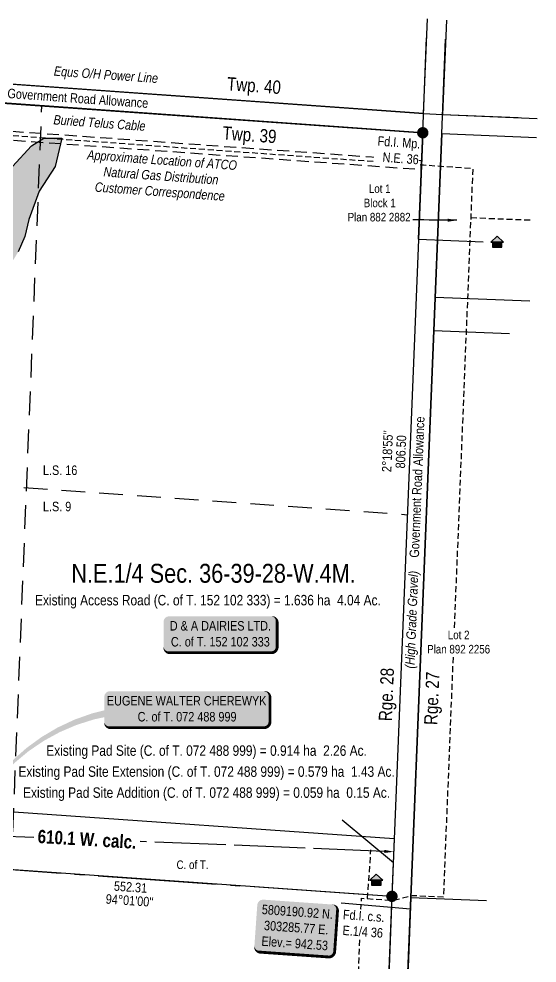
# Model space of a CAD drawing. Extents: x 302350 to 304876, y 5808283 to 5811113.
# Drawn here: x 302892 to 303439, y 5809120 to 5810117 of the extents above; entities that cross this region are included whole.
import ezdxf
from ezdxf.enums import TextEntityAlignment as Align

# ---------------------------------------------------------------- set-up
doc = ezdxf.new("R2010")
doc.units = 0
doc.header["$LTSCALE"] = 5
doc.header["$PDMODE"] = 34
doc.header["$PDSIZE"] = 0.03
for name, pattern in [('foc-COORDS', [16.75, 15, -1.75]), ('foc-FLOWLINE', [3.75, 2.5, -1.25]), ('foc-LSD', [8, 5, -3]), ('foc-QUARTERLINE', [33, 25, -3, 2, -3]), ('UG_PIPE', [1.875, 1.25, -0.625])]:
    doc.linetypes.add(name, pattern=pattern)
doc.layers.get('Defpoints').update_dxf_attribs({"color": 9})
for name, color, linetype in [('AS-OWNER', 7, 'Continuous'), ('AS-PIPE-UG', 44, 'UG_PIPE'), ('AS-PIPE-UG-T', 44, 'Continuous'), ('AS-POWER', 104, 'foc-POWER'), ('AS-RESIDENCE', 14, 'Continuous'), ('AS-TELEPHONE-T', 224, 'Continuous'), ('AS-TELUS', 224, 'foc-TEL'), ('C-SYMBOL', 7, 'Continuous'), ('D-TXT', 6, 'Continuous'), ('DETAIL-T', 7, 'Continuous'), ('F-EZE', 190, 'foc-FLOWLINE'), ('L-AREAREQUIRED', 7, 'Continuous'), ('L-BD', 7, 'Continuous'), ('L-MON', 1, 'Continuous'), ('L-QSEC', 8, 'foc-QUARTERLINE'), ('L-ROAD-T', 7, 'Continuous'), ('L-SEC', 7, 'Continuous'), ('L-SECTION-LSD', 7, 'foc-LSD'), ('L-TITLEDB', 4, 'Continuous'), ('L-TITLEDB-T', 4, 'Continuous'), ('P-OFFSETS', 7, 'foc-COORDS'), ('T-WATER', 160, 'Continuous'), ('T-WATER-H', 133, 'Continuous')]:
    doc.layers.add(name, color=color, linetype=linetype)
doc.layers.add('T-TEXT', color=48, linetype='Continuous', lineweight=18)
doc.styles.add('100L', font='ARIALN.TTF', dxfattribs={"height": 11})
doc.styles.add('175L', font='ARIALN.TTF', dxfattribs={"height": 20})
doc.styles.add('80', font='ARIALN.TTF', dxfattribs={"height": 10})
doc.styles.add('80CG', font='ARIALN.TTF', dxfattribs={"height": 10})
doc.styles.add('80L', font='ARIALN.TTF', dxfattribs={"height": 10})
doc.styles.add('80LS', font='ARIALNI.TTF', dxfattribs={"height": 10})
doc.styles.add('foc-LtypeFont', font='ARIALN.TTF', dxfattribs={"height": 7.35})
doc.linetypes.add('foc-POWER', pattern='A,6,-1,["P",foc-LtypeFont,S=0.2,R=0,X=-0.625,Y=-0.75],-1.24,4', length=12.24)
doc.linetypes.add('foc-POWER-NOLINE', pattern='A,0,-4,["P",foc-LtypeFont,S=0.2,R=0,X=-0.625,Y=-0.75],-8.24', length=12.24)
doc.linetypes.add('foc-TEL', pattern='A,2,-1,["T",foc-LtypeFont,S=0.2,R=0,X=-0.425,Y=-0.75],-1.24,8', length=12.24)
doc.linetypes.add('foc-TEL-NOLINE', pattern='A,0,-2,["T",foc-LtypeFont,S=0.2,R=0,X=-0.425,Y=-0.75],-10.24', length=12.24)
doc.dimstyles.new('CG2011', dxfattribs={"dimscale": 5, "dimtxt": 9, "dimasz": 2, "dimexe": 0.2, "dimexo": 0.0625, "dimgap": 0.5, "dimtad": 0, "dimtih": 1, "dimtoh": 1, "dimzin": 0, "dimdsep": 46, "dimtxsty": '80CG', "dimcen": 0.1, "dimse1": 1, "dimse2": 1, "dimclrd": 256, "dimclrt": 256, "dimaunit": 1, "dimadec": 4, "dimazin": 0, "dimtfac": 0.06, "dimtofl": 0, "dimtmove": 0, "dimatfit": 1, "dimfxl": 0.2, "dimtolj": 1, "dimtzin": 0, "dimlwd": -1, "dimarcsym": 0})
doc.dimstyles.new('Compass 5 000', dxfattribs={"dimscale": 5, "dimtxt": 9, "dimasz": 2, "dimexe": 0.2, "dimexo": 0.0625, "dimgap": 0.5, "dimtad": 0, "dimtih": 1, "dimtoh": 1, "dimzin": 0, "dimdsep": 46, "dimtxsty": '80CG', "dimcen": 0.1, "dimse1": 1, "dimse2": 1, "dimclrd": 256, "dimclrt": 256, "dimaunit": 1, "dimadec": 4, "dimazin": 0, "dimtfac": 0.06, "dimtofl": 0, "dimtmove": 0, "dimatfit": 1, "dimfxl": 0.2, "dimtolj": 1, "dimtzin": 0, "dimlwd": -1, "dimarcsym": 0})

# ---------------------------------------------------------------- blocks, each defined once
blk = doc.blocks.new('*U54')
h = blk.add_hatch(color=59)
edge = h.paths.add_edge_path()
edge.add_line((-54, -20), (54, -20))
edge.add_arc((54, -14), 6, 270, 360)
edge.add_line((60, -14), (60, 12.5))
edge.add_arc((54, 12.5), 6, 0, 90)
edge.add_line((54, 18.5), (-54, 18.5))
edge.add_arc((-54, 12.5), 6, 90, 180)
edge.add_line((-60, 12.5), (-60, -14))
edge.add_arc((-54, -14), 6, 180, 270)
at = {"color": 1, "flags": 128}
blk.add_lwpolyline([(-54, -20, 3, 3, 0), (54, -20, 3, 3, 0.414214), (60, -14, 3, 3, 0), (60, 12.5, 3, 0, 0.414214), (54, 18.5, 0, 0, 0), (-54, 18.5, 0, 0, 0.414214), (-60, 12.5, 0, 0, 0), (-60, -14, 0, 3, 0.414214)], format="xyseb", close=True, dxfattribs=at)
blk.add_lwpolyline([(-42.93, -14.92, 0, 7.5, 0), (0, 0, 0, 0, 0)], format="xyseb", dxfattribs=at)
at = {"color": 1, "style": '80'}
blk.add_attdef('ENTER_TEXT_001', (-35.99, -5), '', height=10, dxfattribs=at)
blk = doc.blocks.new('res_occ')
for points in [[(0.1, 0.89), (-1.26, -0.37), (1.46, -0.37)], [(-0.9, -1.43), (1.1, -1.43), (1.1, -0.37), (-0.9, -0.37)]]:
    blk.add_hatch(color=14).paths.add_polyline_path(points)
at = {"color": 14}
for points in [[(0.1, 0.89), (-1.26, -0.37), (1.46, -0.37)], [(-0.9, -1.43), (1.1, -1.43), (1.1, -0.37), (-0.9, -0.37)]]:
    blk.add_lwpolyline(points, close=True, dxfattribs=at)
blk = doc.blocks.new('fdia')
at = {"color": 255, "const_width": 1}
blk.add_lwpolyline([(-0.5, 0, 1), (0.5, 0, 1)], format="xyb", close=True, dxfattribs=at)
blk = doc.blocks.new('Fdiaa')
blk.add_blockref('fdia', (0, 0))
blk = doc.blocks.new('fdib')
at = {"color": 1, "const_width": 1.6}
blk.add_lwpolyline([(-0.4, 0, 1), (0.4, 0, 1)], format="xyb", close=True, dxfattribs=at)
at = {"color": 1}
blk.add_circle((0, 0), 0.8, dxfattribs=at)
blk = doc.blocks.new('Fdibb')
blk.add_blockref('fdib', (0, 0))
blk = doc.blocks.new('fdicc')
for name in ['Fdibb', 'Fdiaa']:
    blk.add_blockref(name, (0, 0))
blk = doc.blocks.new('FDI')
blk.add_blockref('fdicc', (0, 0))
blk = doc.blocks.new('*U57')
h = blk.add_hatch(color=59)
edge = h.paths.add_edge_path()
edge.add_line((-81.5, -20), (81.5, -20))
edge.add_arc((81.5, -14), 6, 270, 360)
edge.add_line((87.5, -14), (87.5, 12.5))
edge.add_arc((81.5, 12.5), 6, 0, 90)
edge.add_line((81.5, 18.5), (-81.5, 18.5))
edge.add_arc((-81.5, 12.5), 6, 90, 180)
edge.add_line((-87.5, 12.5), (-87.5, -14))
edge.add_arc((-81.5, -14), 6, 180, 270)
at = {"color": 1, "flags": 128}
blk.add_lwpolyline([(-81.5, -20, 3, 3, 0), (81.5, -20, 3, 3, 0.414214), (87.5, -14, 3, 3, 0), (87.5, 12.5, 3, 0, 0.414214), (81.5, 18.5, 0, 0, 0), (-81.5, 18.5, 0, 0, 0.414214), (-87.5, 12.5, 0, 0, 0), (-87.5, -14, 0, 3, 0.414214)], format="xyseb", close=True, dxfattribs=at)
blk.add_lwpolyline([(-40.05, -12.92, 0, 7.5, 0), (0, 0, 0, 0, 0)], format="xyseb", dxfattribs=at)
at = {"color": 1, "style": '80'}
blk.add_attdef('ENTER_TEXT_001', (-35.99, -5), '', height=10, dxfattribs=at)
blk = doc.blocks.new('*U68')
h = blk.add_hatch(color=254)
edge = h.paths.add_edge_path()
edge.add_line((-36.5, -28.5), (36.5, -28.5))
edge.add_arc((36.5, -22.5), 6, 270, 360)
edge.add_line((42.5, -22.5), (42.5, 21))
edge.add_arc((36.5, 21), 6, 0, 90)
edge.add_line((36.5, 27), (-36.5, 27))
edge.add_arc((-36.5, 21), 6, 90, 180)
edge.add_line((-42.5, 21), (-42.5, -22.5))
edge.add_arc((-36.5, -22.5), 6, 180, 270)
at = {"color": 1, "flags": 128}
blk.add_lwpolyline([(-36.5, -28.5, 3, 3, 0), (36.5, -28.5, 3, 3, 0.414214), (42.5, -22.5, 3, 3, 0), (42.5, 21, 3, 0, 0.414214), (36.5, 27, 0, 0, 0), (-36.5, 27, 0, 0, 0.414214), (-42.5, 21, 0, 0, 0), (-42.5, -22.5, 0, 3, 0.414214)], format="xyseb", close=True, dxfattribs=at)
blk.add_lwpolyline([(-32.21, -20.16, 0, 10, 0), (0, 0, 5, 5, 0)], format="xyseb", dxfattribs=at)
at = {"color": 1, "style": '80'}
blk.add_attdef('ENTER_TEXT_001', (-35.99, -5), '', height=10, dxfattribs=at)
blk = doc.blocks.new('*D77')
at = {"layer": 'Defpoints', "color": 0, "transparency": 16777216}
for p in [(302678.03, 5809262.63), (303287.67, 5809237.98), (303287.67, 5809237.98)]:
    blk.add_point(p, dxfattribs=at)
at = {"layer": 'P-OFFSETS', "transparency": 16777216}
for p, q in [((302678.03, 5809262.63), (302907.4, 5809253.36)), ((303277.68, 5809238.39), (303019.88, 5809248.81))]:
    blk.add_line(p, q, dxfattribs=at)
blk.add_solid([(303277.75, 5809240.05), (303277.62, 5809236.72), (303287.67, 5809237.98)], dxfattribs=at)
at = {"layer": 'P-OFFSETS', "transparency": 16777216, "insert": (302963.64, 5809251.08), "char_height": 10, "attachment_point": 5, "rotation": 356.55, "style": '80CG'}
blk.add_mtext('\\A1;{\\fArial Narrow|b1|i0|c0|p34;\\H1.4x;\\C14;610.1 W. calc.}', dxfattribs=at)
blk = doc.blocks.new('_None')

msp = doc.modelspace()

# ---------------------------------------------------------------- hatches: boundary and pattern name
at = {"layer": 'T-WATER-H'}
h = msp.add_hatch(color=256, dxfattribs=at)
h.dxf.hatch_style = 1
h.paths.add_polyline_path([(302602.379, 5809501.501), (302585.392, 5809506.49), (302575.402, 5809517.481), (302562.425, 5809524.48), (302553.435, 5809536.46), (302558.425, 5809552.451), (302568.412, 5809565.431), (302604.367, 5809597.402), (302625.344, 5809621.383), (302641.332, 5809647.354), (302671.299, 5809681.324), (302693.279, 5809703.305), (302751.217, 5809777.224), (302761.205, 5809807.195), (302770.195, 5809823.186), (302787.174, 5809847.154), (302796.164, 5809860.146), (302807.154, 5809870.136), (302820.143, 5809878.126), (302832.133, 5809888.116), (302860.102, 5809923.087), (302885.071, 5809961.046), (302905.051, 5809983.025), (302918.04, 5809991.016), (302937.021, 5809991.017), (302930.03, 5809961.047), (302913.052, 5809935.076), (302902.062, 5809905.106), (302898.062, 5809887.115), (302891.072, 5809871.135), (302883.083, 5809858.145), (302862.103, 5809835.177), (302840.126, 5809795.215), (302805.157, 5809744.264), (302794.166, 5809732.275), (302782.188, 5809722.285), (302773.197, 5809710.295), (302761.208, 5809679.325), (302757.208, 5809662.344), (302748.22, 5809651.353), (302725.239, 5809632.374), (302711.26, 5809626.373), (302699.27, 5809618.384), (302674.291, 5809578.425), (302667.302, 5809562.445), (302637.335, 5809507.493), (302622.358, 5809501.502)])

# ---------------------------------------------------------------- linework, layer by layer
at = {"color": 1, "flags": 128}
msp.add_lwpolyline([(302833.671, 5809251.796, 0, 9.999, -0.3780326), (303066.876, 5809384.233, 0, 0, 0)], format="xyseb", dxfattribs=at)
at = {"layer": 'AS-PIPE-UG'}
msp.add_line((303259.984, 5809188.524), (303263.624, 5809239.996), dxfattribs=at)
at = {"layer": 'AS-PIPE-UG', "flags": 128}
for points in [[(303217.162, 5808286.419), (303220.932, 5808379.845), (303221.773, 5808400.662), (303234.492, 5808715.821), (303253.59, 5809188.977), (303259.984, 5809188.524), (303286.534, 5809186.647), (303306.96, 5809191.862), (303340.441, 5809190.571), (303342.005, 5809229.315), (303369.359, 5809906.899), (303369.369, 5809907.154), (303371.451, 5809958.719), (303338.021, 5809961.104), (303318.946, 5809962.464), (303318.098, 5809962.524), (303317.948, 5809962.535), (302519.303, 5810019.522), (302520.029, 5810037.831), (302413.492, 5810045.221)], [(303369.369, 5809907.154), (303434.817, 5809904.557)]]:
    msp.add_lwpolyline(points, dxfattribs=at)
at = {"layer": 'AS-POWER', "linetype": 'foc-POWER-NOLINE', "flags": 128}
msp.add_lwpolyline([(302414.574, 5810081.272), (302514.428, 5810074.348), (303319.149, 5810016.927), (303339.245, 5810016.072), (303419.057, 5810012.676)], dxfattribs=at)
at = {"layer": 'AS-POWER', "flags": 128}
for points in [[(303330.036, 5809787.991), (303409.856, 5809784.768)], [(303232.2, 5809183.94), (303305.4, 5809177.759)]]:
    msp.add_lwpolyline(points, dxfattribs=at)
at = {"layer": 'AS-TELUS', "linetype": 'foc-TEL-NOLINE', "flags": 128}
for points in [[(302413.778, 5810061.165), (302513.583, 5810054.249), (303318.336, 5809996.827), (303322.391, 5810096.792)], [(303313.793, 5809884.29), (303318.336, 5809996.827)], [(303249.1, 5808284.089), (303253.235, 5808384.052), (303287.243, 5809226.645)]]:
    msp.add_lwpolyline(points, dxfattribs=at)
at = {"layer": 'AS-TELUS', "flags": 128}
for points in [[(303313.793, 5809884.29), (303382.162, 5809881.443)], [(303233.32, 5809271.614), (303287.243, 5809226.645)]]:
    msp.add_lwpolyline(points, dxfattribs=at)
at = {"layer": 'L-QSEC'}
for p, q in [((302481.685, 5809247.39), (303285.772, 5809190.923)), ((303305.881, 5809189.665), (303385.707, 5809186.586))]:
    msp.add_line(p, q, dxfattribs=at)
at = {"layer": 'L-SEC'}
for p, q in [((303319.149, 5810016.927), (303323.207, 5810116.885)), ((303343.28, 5810115.453), (303339.245, 5810016.072)), ((303319.149, 5810016.927), (302514.428, 5810074.348)), ((302513.986, 5810053.195), (303318.351, 5809996.713)), ((303339.245, 5810016.072), (303439.148, 5810011.821)), ((303318.351, 5809996.713), (303285.772, 5809190.923)), ((303338.433, 5809995.972), (303305.881, 5809189.665)), ((303338.433, 5809995.972), (303438.336, 5809991.721)), ((303285.781, 5809190.44), (303253.235, 5808384.052)), ((303305.881, 5809189.665), (303273.339, 5808383.386))]:
    msp.add_line(p, q, dxfattribs=at)
at = {"layer": 'L-SECTION-LSD'}
for p, q in [((302883.728, 5809218.985), (302915.937, 5810024.97)), ((302497.852, 5809650.874), (303302.054, 5809593.634))]:
    msp.add_line(p, q, dxfattribs=at)
at = {"layer": 'L-TITLEDB', "flags": 128}
msp.add_lwpolyline([(303331.462, 5809823.345), (303431.378, 5809819.354)], dxfattribs=at)
msp.add_lwpolyline([(303288.236, 5809251.876), (303285.772, 5809190.923), (302481.671, 5809247.396), (302484.116, 5809308.351), (303288.236, 5809251.876)], close=True, dxfattribs=at)
at = {"layer": 'T-WATER'}
msp.add_lwpolyline([(302885.071, 5809961.046), (302905.051, 5809983.025), (302918.04, 5809991.016), (302937.021, 5809991.017), (302930.03, 5809961.047), (302913.052, 5809935.076), (302902.062, 5809905.106), (302898.062, 5809887.115), (302891.072, 5809871.135)], dxfattribs=at)

# ---------------------------------------------------------------- block references
at = {"layer": 'AS-OWNER'}
ref = msp.add_blockref('*U54', (303104.496, 5809468.03), dxfattribs=at)
ref.add_attrib('ENTER_TEXT_001', 'D & A DAIRIES LTD.', (303051.089, 5809471.449), dxfattribs={"layer": '0', "color": 1, "height": 10, "style": '80'})
ref.add_attrib('ENTER_TEXT_002', 'C. of T. 152 102 333', (303052.265, 5809454.605), dxfattribs={"layer": '0', "color": 1, "height": 10, "style": '80'})
ref = msp.add_blockref('*U57', (303069.382, 5809388.929), dxfattribs=at)
ref.add_attrib('ENTER_TEXT_001', 'EUGENE WALTER CHEREWYK', (302984.614, 5809392.348), dxfattribs={"layer": '0', "color": 1, "height": 10, "style": '80'})
ref.add_attrib('ENTER_TEXT_002', 'C. of T. 072 488 999', (303017.138, 5809375.504), dxfattribs={"layer": '0', "color": 1, "height": 10, "style": '80'})
at = {"layer": 'AS-RESIDENCE', "xscale": 4.999999999999993, "yscale": 4.999999999999993, "zscale": 4.999999999999993}
for p in [(303396.49, 5809883.177), (303268.717, 5809209.759)]:
    msp.add_blockref('res_occ', p, dxfattribs=at)
at = {"layer": 'L-MON', "xscale": 4.999670399999993, "yscale": 4.999670399999993, "zscale": 4.999670399999993}
msp.add_blockref('FDI', (303285.772, 5809190.923), dxfattribs=at)

# ---------------------------------------------------------------- texts
at = {"layer": 'AS-POWER', "insert": (302928.789, 5810067.006), "char_height": 10, "attachment_point": 1, "rotation": 355.918568, "style": '80L'}
msp.add_mtext_dynamic_manual_height_columns('\\pi0.32626;{\\fArial Narrow|b0|i1|c0|p34;Equs O/H Power Line}', width=109.9704, gutter_width=49.95, heights=[0], dxfattribs=at)
at = {"layer": 'AS-TELEPHONE-T', "insert": (302928.358, 5810015.6), "char_height": 9.99997, "attachment_point": 1, "rotation": 355.918659, "style": '80L'}
msp.add_mtext_dynamic_manual_height_columns('\\pi0.31102;{\\fArial Narrow|b0|i1|c0|p34;Buried Telus Cable}', width=97.25889, gutter_width=49.999, heights=[0], dxfattribs=at)
at = {"layer": 'C-SYMBOL', "color": 3, "style": '175L'}
msp.add_text('N.E.1/4 Sec. 36-39-28-W.4M.', height=19.99868, dxfattribs=at).set_placement((303097.345, 5809515.826), align=Align.BOTTOM_CENTER)
at = {"layer": 'D-TXT', "color": 3, "char_height": 14, "attachment_point": 1, "style": '80L'}
for s, width, insert, rotation in [('Twp. 40', 101.3954, (303112.085, 5810055.557), 355.918611), ('Rge. 28', 73.75526, (303271.712, 5809376.138), 87.688143), ('Rge. 27', 63.86109, (303319.7, 5809372.078), 87.688143)]:
    msp.add_mtext_dynamic_manual_height_columns(s, width=width, gutter_width=47.5, heights=[0], dxfattribs=dict(at, insert=insert, rotation=rotation))
at = {"layer": 'L-AREAREQUIRED', "color": 5, "style": '100L'}
for s, p in [('Existing Access Road (C. of T. 152 102 333) = 1.636 ha  4.04 Ac.', (303091.397, 5809494.694)), ('Existing Pad Site (C. of T. 072 488 999) = 0.914 ha  2.26 Ac.', (303089.961, 5809335.954)), ('Existing Pad Site Extension (C. of T. 072 488 999) = 0.579 ha  1.43 Ac.', (303089.961, 5809313.789)), ('Existing Pad Site Addition (C. of T. 072 488 999) = 0.059 ha  0.15 Ac.', (303089.961, 5809291.623))]:
    msp.add_text(s, height=10.99927, dxfattribs=at).set_placement(p, align=Align.BOTTOM_CENTER)
at = {"layer": 'L-BD', "style": '80L'}
for s, rotation, p in [("2°18'55''", 87.6847, (303280.996, 5809660.644)), ('806.50', 87.6847, (303295.233, 5809660.068)), ('552.31', 355.9826, (303009.648, 5809200.793)), ("94°01'00''", 355.9826, (303008.649, 5809186.579))]:
    msp.add_text(s, height=9.9993, rotation=rotation, dxfattribs=at).set_placement(p, align=Align.MIDDLE)
at = {"layer": 'L-ROAD-T', "style": '80L'}
for rotation, p in [(355.918568, (302953.982, 5810033.149)), (87.688784, (303312.257, 5809622.789))]:
    msp.add_text('Government Road Allowance', height=10, rotation=rotation, dxfattribs=at).set_placement(p, align=Align.MIDDLE_CENTER)
at = {"layer": 'L-TITLEDB-T', "insert": (303036.028, 5809228.772), "char_height": 8.99937, "attachment_point": 1, "style": '80L'}
msp.add_mtext_dynamic_manual_height_columns('\\pi22.22;C. of T.', width=76.87066, gutter_width=45, heights=[0], dxfattribs=at)
at = {"layer": 'T-TEXT', "style": '80LS'}
msp.add_text('(High Grade Gravel)', height=10, rotation=87.688784, dxfattribs=at).set_placement((303306.611, 5809482.903), align=Align.MIDDLE_CENTER)

# ---------------------------------------------------------------- dimensions: what is measured, and where the dimension line sits
at = {"layer": 'P-OFFSETS'}
dim = msp.add_linear_dim(base=(303287.675, 5809237.983), p1=(302678.031, 5809262.631), p2=(303287.675, 5809237.983), angle=357.684728, text='{\\fArial Narrow|b1|i0|c0|p34;\\H1.4x;\\C14;<> W. calc.}', dimstyle='CG2011', override={"dimtxt": 10, "dimgap": 1, "dimdec": 1, "dimblk1": 'None', "dimsah": 1, "dimtmove": 2}, dxfattribs=at)
dim.commit()
dim.dimension.update_dxf_attribs({"geometry": '*D77', "text_midpoint": (302963.637, 5809251.084), "dimtype": 161, "text_rotation": 356.55})

# ---------------------------------------------------------------- next in the draw order: texts
at = {"layer": 'AS-PIPE-UG-T', "insert": (303041.693, 5809949.841), "char_height": 9.99915, "width": 158.58584, "attachment_point": 5, "rotation": 355.918576, "style": '80CG', "bg_fill": 3, "box_fill_scale": 1.15, "bg_fill_color": 256, "bg_fill_true_color": 256, "bg_fill_transparency": 0}
msp.add_mtext('\\A1;{\\fArial Narrow|b0|i1|c0|p34;Approximate Location of ATCO\\PNatural Gas Distribution\\PCustomer Correspondence}', dxfattribs=at)
at = {"layer": 'L-SECTION-LSD', "char_height": 10, "attachment_point": 1, "style": '100L', "bg_fill": 3, "box_fill_scale": 1.5, "bg_fill_color": 256, "bg_fill_transparency": 0}
for s, width, insert in [('L.S. 16', 36.94144, (302917.096, 5809645.593)), ('L.S. 9', 30.52728, (302917.096, 5809607.308))]:
    msp.add_mtext_dynamic_manual_height_columns(s, width=width, gutter_width=55, heights=[0], dxfattribs=dict(at, insert=insert))
at = {"layer": 'L-TITLEDB-T', "char_height": 8.99937, "attachment_point": 1, "style": '80L', "bg_fill": 3, "box_fill_scale": 1.15, "bg_fill_color": 256, "bg_fill_true_color": 256, "bg_fill_transparency": 0}
for s, insert in [('\\pi22.906;Lot 1\\P\\pi17.479;Block 1\\P\\pi0.46857;Plan 882 2882', (303238.5, 5809942.171)), ('\\pi22.224;Lot 2\\P\\pi0.44094;Plan 892 2256', (303322.523, 5809471.272))]:
    msp.add_mtext_dynamic_manual_height_columns(s, width=66.09968, gutter_width=45, heights=[0], dxfattribs=dict(at, insert=insert))

# ---------------------------------------------------------------- next in the draw order: linework, layer by layer
at = {"layer": 'AS-POWER', "linetype": 'foc-POWER-NOLINE', "flags": 128}
msp.add_lwpolyline([(303269.171, 5808282.628), (303273.339, 5808383.386), (303305.881, 5809189.665), (303338.433, 5809995.972), (303342.464, 5810095.36)], dxfattribs=at)
at = {"layer": 'F-EZE', "flags": 128}
msp.add_lwpolyline([(302512.05, 5810015.478), (303316.788, 5809958.054), (303317.156, 5809967.154), (302512.409, 5810024.576)], close=True, dxfattribs=at)

# ---------------------------------------------------------------- next in the draw order: texts
at = {"layer": 'D-TXT', "color": 3, "insert": (303107.403, 5810003.663), "char_height": 14, "attachment_point": 1, "rotation": 355.918611, "style": '80L'}
msp.add_mtext_dynamic_manual_height_columns('Twp. 39', width=101.3954, gutter_width=47.5, heights=[0], dxfattribs=at)

# ---------------------------------------------------------------- next in the draw order: leaders
at = {"layer": 'L-TITLEDB-T', "path_type": 1}
msp.add_leader([(303354.491, 5809904.346), (303307.729, 5809904.785)], dimstyle='Compass 5 000', override={"dimgap": 0.5, "dimtad": 0}, dxfattribs=at)

# ---------------------------------------------------------------- next in the draw order: texts
at = {"layer": 'L-MON', "char_height": 9.99854, "attachment_point": 1, "rotation": 355.982622, "style": '80L', "bg_fill": 3, "box_fill_scale": 1.15, "bg_fill_color": 256, "bg_fill_true_color": 256, "bg_fill_transparency": 0}
for s, width, insert in [('\\pi1.0646;Fd.I. Mp.\\P\\pi7.5234;N.E. 36', 44.32563, (303269.971, 5809993.193)), ('\\pi1.0645;Fd.I. c.s.\\P\\pi1.8352;E.1/4 36', 43.05697, (303233.364, 5809176.944))]:
    msp.add_mtext_dynamic_manual_height_columns(s, width=width, gutter_width=50, heights=[0], dxfattribs=dict(at, insert=insert))

# ---------------------------------------------------------------- next in the draw order: block references
at = {"layer": 'DETAIL-T'}
ref = msp.add_blockref('*U68', (303184.438, 5809157.951), dxfattribs=dict(at, xscale=0.9999340799999998, yscale=0.9999340799999998, zscale=0.9999340799999998, rotation=355.9825))
ref.add_attrib('ENTER_TEXT_001', '5809190.92 N.', (303148.037, 5809172.308), dxfattribs={"layer": '0', "color": 1, "height": 9.99934, "rotation": 355.9825, "style": '80'})
ref.add_attrib('ENTER_TEXT_002', '303285.77 E.', (303150.357, 5809155.397), dxfattribs={"layer": '0', "color": 1, "height": 9.99934, "rotation": 355.9825, "style": '80'})
ref.add_attrib('ENTER_TEXT_003', 'Elev.= 942.53', (303147.635, 5809138.841), dxfattribs={"layer": '0', "color": 1, "height": 9.99934, "rotation": 355.9825, "style": '80'})
at = {"layer": 'L-MON', "xscale": 4.999670399999993, "yscale": 4.999670399999993, "zscale": 4.999670399999993}
msp.add_blockref('FDI', (303318.351, 5809996.713), dxfattribs=at)

doc.saveas('drawing.dxf')
